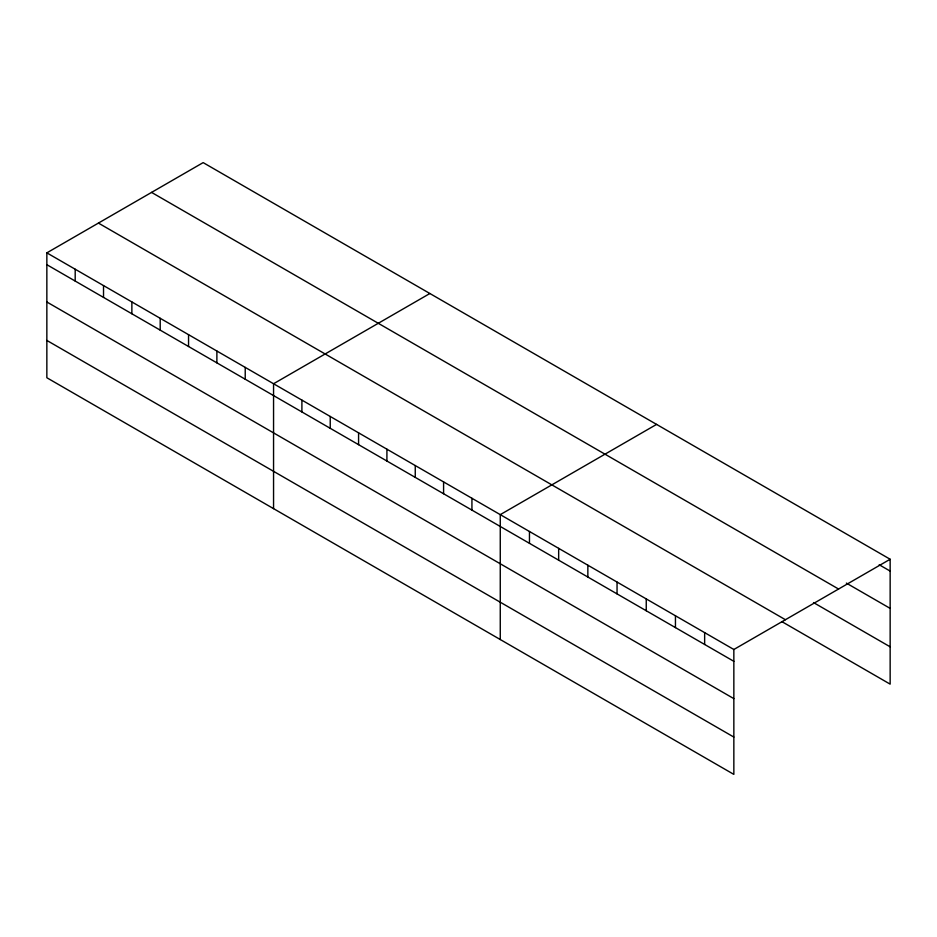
<?xml version="1.0" encoding="UTF-8"?>
<svg xmlns="http://www.w3.org/2000/svg" width="937" height="937" viewBox="0 0 937 937"><rect width="100%" height="100%" fill="white"/><g stroke="black" fill="none" stroke-linecap="round" stroke-linejoin="round"><path stroke-width="1.41" d="M733.847 698.627L733.847 649.493L46.85 252.861L46.85 377.752L733.847 774.384L733.847 698.627L46.85 301.995M781.88 621.629L890.15 684.139L890.15 559.248L203.153 162.616L46.85 252.861M429.86 293.515L273.557 383.748L273.557 508.639M656.568 424.402L500.264 514.647L500.264 639.526M733.847 649.493L890.15 559.248M879.199 564.753L890.15 571.078M846.357 583.107L890.15 608.382M151.571 192.401L838.568 589.033M813.503 602.573L890.15 646.823M98.432 223.088L785.429 619.72M46.85 264.691L733.847 661.323M46.85 340.436L733.847 737.068M704.647 632.639L704.647 644.469M675.448 615.785L675.448 627.603M646.249 598.93L646.249 610.748M617.05 582.064L617.05 593.894M587.85 565.21L587.85 577.04M558.663 548.356L558.663 560.185M529.464 531.502L529.464 543.319M471.932 498.285L471.932 510.103M443.588 481.923L443.588 493.74M415.255 465.56L415.255 477.39M386.911 449.198L386.911 461.027M358.578 432.835L358.578 444.665M330.234 416.473L330.234 428.303M301.901 400.111L301.901 411.94M245.225 367.398L245.225 379.216M216.88 351.035L216.88 362.853M188.548 334.673L188.548 346.491M160.204 318.311L160.204 330.14M131.871 301.948L131.871 313.778M103.527 285.586L103.527 297.416M75.194 269.224L75.194 281.053"/></g></svg>
